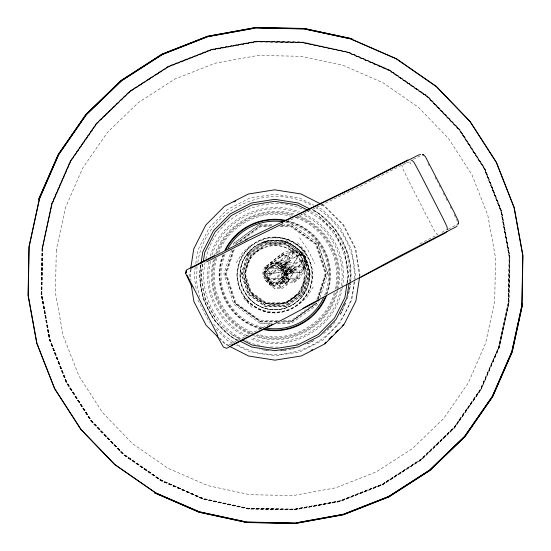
<?xml version="1.0" encoding="UTF-8"?>
<svg xmlns="http://www.w3.org/2000/svg" width="551" height="551" viewBox="0 0 551 551"><rect width="100%" height="100%" fill="white"/><g stroke="black" fill="none" stroke-linecap="round" stroke-linejoin="round"><path stroke-width="0.41" stroke-dasharray="2.75 2.07" d="M196.982 266.367L196.7 281.864L199.469 297.106M346.923 283.806C350.312 254.555 334.243 223.995 307.465 211.37M350.491 282.573C353.542 253.398 337.756 223.871 312.245 209.58M350.753 281.775L350.705 284.247L348.087 296.335M350.767 280.948C353.377 252.2 337.37 223.444 312.362 209.366M354.066 282.05C350.629 338.197 285.638 372.51 237.02 344.54M354.128 278.606C355.96 250.085 339.988 221.722 315.399 207.438M190.591 269.246L189.668 275.19L190.212 278.579M191.121 269.281L190.205 275.19L191.018 280.245M195.268 266.849L193.973 275.176L196.514 290.99M195.784 263.516L197.857 250.188L209.277 227.611L227.129 209.669L249.658 198.126L274.646 194.124L299.641 198.043L313.925 205.296M202.809 264.191C196.769 293.222 213.816 326.977 240.746 339.354M202.892 264.204L201.184 275.163L204.848 297.898L215.345 318.388M347.254 282.415L348.439 274.825L344.774 252.089L334.278 231.599L317.968 215.345M347.337 282.422L348.521 274.825L344.857 252.062L334.347 231.551L318.017 215.276L308.877 210.634M349.417 281.499L350.457 274.818L346.696 251.463L335.91 230.408L319.153 213.705L311.618 209.883M354.617 281.471L351.765 299.799L340.346 322.376L322.493 340.318L299.964 351.862L274.97 355.863L249.975 351.937L236.448 345.071M354.748 280.638L355.65 274.811L351.634 249.844L340.105 227.343L322.197 209.497L316.935 206.825M359.156 276.485L359.417 274.797L355.209 248.673L343.149 225.125L324.401 206.446L321.357 204.896M359.693 276.492L359.955 274.797L355.719 248.508L343.583 224.808L324.718 206.012L321.653 204.455M197.85 262.379C204.951 210.489 266.849 180.184 312.403 205.771M201.232 263.564C195.75 293.752 211.467 325.903 238.08 340.952M205.13 262.331C198.759 291.837 214.311 323.719 240.491 338.307L242.013 338.968M205.833 259.087C213.933 216.66 265.692 190.887 304.428 210.041M209.07 261.918C202.141 291.376 218.575 324.312 246.159 336.668M210.303 256.208C220.111 219.388 264.246 197.306 299.482 211.997M210.585 261.394C203.285 290.714 219.759 323.83 247.502 335.766M213.506 259.879C205.22 289.247 221.95 323.148 250.395 334.257M214.518 259.28C205.847 288.738 222.707 322.982 251.497 333.796M215.675 257.902C206.267 287.643 223.141 322.707 252.565 333.348M216.701 258.323C207.431 287.725 224.353 322.28 253.488 332.563M334.299 292.677C325.841 324.677 288.882 344.485 257.482 334.12M335.029 289.316C342.929 259.728 324.16 226.716 295.143 217.404M335.325 293.098C326.564 325.965 288.428 345.911 256.305 334.98M336.365 288.311C343.5 259.094 325.324 226.681 296.941 216.998M336.482 291.72C328.603 325.91 289.096 347.082 256.05 335.786M337.184 288.483C344.416 258.874 325.999 226.027 297.23 216.212M337.667 290.301C330.538 326.612 287.698 349.465 253.474 335.6M337.846 289.475C345.553 259.59 327.363 225.965 298.298 215.737M340.415 289.606C333.665 328.52 287.374 353.232 251.249 337.398M341.283 285.611C346.352 256.429 328.975 224.966 301.252 214.256M342.102 288.263C336.062 329.071 287.505 355.457 249.989 338.342M342.281 287.45C348.384 257.847 331.261 225.263 303.312 213.664M348.549 293.056L349.072 290.646M349.244 289.84L350.464 284.22M347.564 298.752L347.915 297.141M277.181 321.612L260.347 321.681L235.098 303.436L225.421 273.833L233.19 249.803M266.099 303.808L285.666 303.808L301.493 292.264L307.52 273.633L301.438 255.037L285.57 243.576L265.981 243.632L250.154 255.175L244.127 273.806L250.216 292.402L266.078 303.863L285.666 303.808L301.48 292.257L307.52 273.633M231.682 249.727L223.892 273.833L233.865 304.338L259.879 323.134L271.705 323.1L259.893 323.1M233.273 244.926L233.762 243.301L259.686 224.395L274.04 224.388M233.321 249.879L225.573 273.833L235.229 303.346L260.396 321.529L277.181 321.481M234.258 249.631L226.433 273.833L235.924 302.836L260.664 320.71L278.462 320.661M242.647 273.806L248.956 254.3L265.52 242.22L286.024 242.165L302.637 254.163L309.001 273.633L302.699 293.132L286.127 305.22L265.623 305.275L249.018 293.277L242.764 273.806M249.024 254.355L242.736 273.806L249.086 293.228L265.651 305.192L286.093 305.109L302.623 293.084L308.911 273.633L302.637 254.163M265.548 242.302L285.997 242.247L305.447 256.298L307.472 262.49L305.461 268.695L299.42 278.565L294.151 282.401L279.109 283.751L272.573 283.765L267.283 279.942L265.258 273.744L267.269 267.538L272.545 263.688L279.061 263.715L294.144 262.359L300.164 252.489C286.3 244.665 275.101 260.623 264.714 267.035L262.703 273.241L264.728 279.44L269.88 285.005L275.163 288.82L281.692 288.793L286.968 284.95L288.979 278.744L286.954 272.552L281.809 266.987L283.834 273.186L288.979 278.744M279.646 257.51L284.516 255.278L289.606 257.262L287.891 262.558L289.619 267.841L283.586 277.704L268.516 279.054L273.041 282.319L278.634 282.305L293.676 280.927L298.181 277.642L304.207 267.793L305.922 262.496L304.2 257.214C290.928 243.432 276.65 260.162 265.968 267.938L264.253 273.241L265.981 278.537L271.126 284.096L275.638 287.346L281.21 287.326L285.714 284.047L287.436 278.751L285.707 273.468L280.562 267.903L295.488 256.552L300.357 254.328L305.447 256.298L299.427 266.174L284.323 267.517L279.075 263.674L272.559 263.736L287.608 262.386L293.635 252.51L288.538 250.519M273.041 282.319L288.097 280.955L294.131 271.099L289.619 267.841L284.53 265.878L279.66 268.103L264.728 279.44M291.293 225.779L316.55 243.997L326.233 273.606L317.948 299.234L326.233 273.606M285.714 284.047L280.576 278.489L282.291 273.193L295.97 262.751L300.846 260.533L305.922 262.496L299.896 272.346L284.846 273.695L283.131 278.999L278.634 282.305M286.968 284.95L281.83 279.398L283.834 273.186L297.519 262.751L302.389 260.527L307.472 262.49L301.445 272.366L286.389 273.682L284.344 279.874L279.088 283.703L284.344 279.874L299.42 278.565M284.385 279.901L286.389 273.689L284.364 267.49L279.068 263.667M316.866 299.42L325.214 273.606L315.73 244.603L290.99 226.73L279.123 226.764M317.81 299.159L326.075 273.606L316.426 244.093L291.252 225.91L280.342 225.938M277.614 323.086L291.968 323.044L317.886 304.138L318.636 301.707M319.966 297.712L327.762 273.606L317.782 243.101L291.768 224.305L284.164 224.36M265.306 273.751L267.269 267.531L282.332 266.236L287.608 262.386M269.88 285.005L267.855 278.82L269.873 272.614L275.149 268.771L281.671 268.743L286.954 272.552M271.126 284.096L269.405 278.82L271.12 273.523L275.624 270.238L281.203 270.217L285.707 273.468M267.325 279.922L272.573 283.765L287.629 282.429L293.655 272.566L288.366 268.75L286.341 262.558L288.359 256.353L283.262 254.369L278.4 256.601M211.963 254.996C222.59 220.111 264.239 199.441 298.249 212.948M214.394 255.781C224.464 222.948 262.696 203.374 295.219 214.394M216.212 253.77C226.551 223.162 262.586 205.103 293.332 214.869M217.328 253.308C227.646 223.809 262.448 206.35 292.299 215.503M218.781 252.702C229.092 224.636 262.31 207.975 290.997 216.336M341.751 311.487L344.051 306.218M344.375 305.461L345.36 303.202M345.587 303.291L341.634 312.362L340.222 314.394M224.188 254.397C210.751 283.62 230.38 321.936 261.945 328.114M325.806 294.861C338.617 265.41 318.609 227.322 286.864 221.75M313.175 286.899L306.997 297.134L297.437 305.695M236.338 262.834L242.619 252.537L251.766 244.251M282.332 266.236L288.359 256.353M289.606 257.262L280.321 272.442L265.258 273.744M269.405 278.82L264.253 273.241L277.931 262.813L282.801 260.582L287.891 262.558L281.871 272.421L266.78 273.744L268.537 279.04L266.78 273.744L268.502 268.427L283.593 267.132L288.097 263.853L294.11 253.977L289.02 251.993M299.689 253.956L293.669 263.833L278.599 265.141L273.02 265.134L268.502 268.427L273.027 265.155L288.097 263.853M293.676 280.927L299.703 271.078C288.593 264.266 278.641 275.693 270.5 281.795L275.638 287.346M294.151 282.401L300.185 272.545C288.772 265.706 278.303 276.664 270.018 283.262L275.163 288.82M340.015 314.27L341.42 312.245M335.056 321.853L333.183 324.56L327.239 330.283M327.666 329.539L328.851 328.396M329.443 327.824L332.997 324.408M323.678 333.72L326.647 330.855M406.294 162.951L409.724 161.925L411.914 160.072M283.675 252.757L269.99 263.185L275.149 268.771M284.158 254.225L270.472 264.652L275.624 270.238M304.207 267.793L299.131 265.837L294.255 268.055L276.072 281.781L281.21 287.326M280.576 278.489L294.255 268.055M305.461 268.695L300.385 266.739L295.508 268.957L276.547 283.248L281.692 288.793M281.83 279.398L295.508 268.957M301.438 255.037L285.549 243.632L265.981 243.632M317.755 243.122L327.762 273.606M259.693 224.429L233.762 243.301M235.125 244.293L260.21 225.993L270.279 225.965M239.933 241.799L260.471 226.812L268.95 226.792M314.456 303.642L291.176 320.627L282.697 320.648M316.522 303.146L291.445 321.447L281.375 321.474M291.493 321.591L316.653 303.243L291.493 321.591L281.389 321.605M312.665 340.904L306.845 343.886M314.173 340.222L310.013 342.901L305.406 344.712M441.902 232.494L444.74 230.311L447.522 229.615M448.259 229.23L457.805 224.167M405.577 163.316L358.419 187.202L284.688 222.838M419.848 243.79L437.577 234.705L435.593 232.708L430.806 223.988L407.637 178.744L402.547 168.179L401.968 165.169M229.092 344.85L253.336 332.439M254.087 332.053L269.804 324.002M413.402 159.335L420.854 155.651M295.067 250.505L290.205 252.737L276.512 263.164L281.671 268.743M294.592 251.972L289.73 254.211L276.044 264.638L281.203 270.217M294.241 257.469L299.11 255.237L304.2 257.214L298.174 267.077L283.118 268.406L278.599 265.141L283.138 268.385L284.867 273.695L283.152 279.006L298.181 277.642M278.413 269.005L283.283 266.787L288.366 268.75L282.346 278.627L267.283 279.942M289.75 271.34L294.62 269.122M290.232 272.807L295.109 270.589M295.928 344.361L299.785 342.846M283.999 350.298L279.929 350.705M284.812 350.147L286.424 349.857M291.327 349.21L279.942 350.946M292.14 349.065L295.384 348.473M274.701 237.095C254.41 237.178 236.944 254.769 236.951 275.045C237.068 295.343 254.617 312.858 274.921 312.892C295.212 312.81 312.679 295.219 312.672 274.942C312.555 254.645 295.005 237.13 274.701 237.095A37.909 37.909 0 0 1 305.371 252.675M271.946 225.827L260.162 225.848L235.015 244.21M282.036 225.8L291.3 225.758M277.614 323.051L291.968 323.044M270.507 346.978L278.799 347.137M269.225 350.746L266.753 350.705L259.5 349.134M259.9 345.339L253.412 343.941L248.852 341.951M264.37 349.94L266.78 350.464M289.048 269.136L294.131 271.099M288.572 270.61L293.655 272.566M286.341 262.558L281.258 260.582L276.388 262.813L262.703 273.241L267.855 278.82M245.815 340.628L248.095 341.62M231.654 334.643L240.022 338.893M238.004 340.105L230.47 336.282L213.712 319.58L202.926 298.525L199.166 275.169L200.853 264.308C195.777 294.386 211.488 326.185 237.963 341.159M232.687 343.163L227.425 340.49L215.482 328.589M229.023 345.477L225.214 343.542L219.773 338.121M228.734 345.925L224.898 343.976L219.422 338.521M233.479 342.095L224.278 335.717L212.59 323.113M235.098 303.436L260.347 321.681M248.956 254.3L265.52 242.22M287.436 278.751L282.291 273.193L280.562 267.903M265.968 267.938L271.12 273.523M264.714 267.035L269.873 272.614M243.721 298.243L252.055 307.479M297.636 242.674L306.032 252.048M299.627 237.798L308.016 250.161L314.897 263.592M428.024 163.619L429.222 165.817M434.953 176.912L437.611 182.105M439.126 185.06L440.263 187.278M443.286 193.187L444.423 195.405M445.938 198.36L447.081 200.598M450.139 206.563L451.283 208.801M197.988 300.143L209.518 322.645M454.251 214.766L456.021 218.492M456.373 219.236L457.433 221.474M409.724 161.925L410.715 164.184M287.925 220.848A55.713 55.713 0 0 1 327.301 293.662M260.892 328.94A55.713 55.713 0 0 1 222.9 254.769M274.921 312.892A37.909 37.909 0 0 1 244.251 297.313M286.176 221.034A55.141 55.141 0 0 1 326.192 295.012M261.835 328.589A55.141 55.141 0 0 1 223.43 254.975M285.618 222.287A53.798 53.798 0 0 1 324.567 295.46M263.171 327.521A53.798 53.798 0 0 1 225.056 254.528M41.972 248.336L41.118 294.42L49.356 339.767L66.196 382.676L91.163 421.419L123.148 454.609L161.037 480.858L203.285 499.282L248.336 509.028L294.42 509.882L339.774 501.644L382.676 484.804L421.419 459.837L454.609 427.851L480.858 389.963L499.282 347.715L509.028 302.664L509.882 256.58L501.644 211.226L484.804 168.324L459.837 129.581L427.851 96.391L389.963 70.142L347.715 51.718L302.664 41.972L256.58 41.118L211.233 49.356L168.324 66.196L129.581 91.163L96.391 123.148L70.142 161.037L51.718 203.285L41.972 248.336M42.2 248.363L41.346 294.399L49.576 339.705L66.402 382.573L91.342 421.281L123.293 454.437L161.147 480.658L203.353 499.068L248.363 508.8L294.399 509.654L339.705 501.424L382.573 484.598L421.281 459.658L454.437 427.707L480.658 389.853L499.068 347.647L508.8 302.637L509.654 256.601L501.424 211.295L484.598 168.427L459.658 129.719L427.707 96.563L389.853 70.342L347.647 51.932L302.637 42.2L256.601 41.346L211.295 49.576L168.427 66.402L129.719 91.342L96.563 123.293L70.342 161.147L51.932 203.353L42.2 248.363M42.324 248.377L41.463 294.392L49.693 339.678L66.513 382.518L91.438 421.205L123.369 454.348L161.209 480.548L203.395 498.951L248.377 508.676L294.392 509.537L339.678 501.307L382.518 484.487L421.205 459.562L454.348 427.631L480.548 389.791L498.951 347.605L508.676 302.623L509.537 256.608L501.307 211.322L484.487 168.482L459.562 129.795L427.631 96.652L389.791 70.452L347.605 52.049L302.623 42.324L256.608 41.463L211.322 49.693L168.482 66.513L129.795 91.438L96.652 123.369L70.452 161.209L52.049 203.395L42.324 248.377M42.413 248.384L41.552 294.386L49.776 339.65L66.588 382.477L91.507 421.15L123.431 454.279L161.25 480.472L203.422 498.862L248.384 508.587L294.386 509.448L339.65 501.224L382.477 484.412L421.15 459.493L454.279 427.569L480.472 389.75L498.862 347.578L508.587 302.616L509.448 256.614L501.224 211.35L484.412 168.523L459.493 129.85L427.569 96.721L389.75 70.528L347.578 52.138L302.616 42.413L256.614 41.552L211.35 49.776L168.523 66.588L129.85 91.507L96.721 123.431L70.528 161.25L52.138 203.422L42.413 248.384M42.551 248.405L41.697 294.372L49.914 339.616L66.712 382.408L91.618 421.06L123.52 454.169L161.319 480.348L203.464 498.731L248.405 508.449L294.372 509.303L339.616 501.086L382.415 484.288L421.06 459.382L454.176 427.48L480.348 389.681L498.731 347.536L508.449 302.595L509.31 256.628L501.086 211.384L484.288 168.585L459.382 129.94L427.48 96.824L389.681 70.652L347.536 52.269L302.595 42.551L256.628 41.697L211.384 49.914L168.592 66.712L129.94 91.618L96.831 123.52L70.652 161.319L52.269 203.464L42.551 248.405M42.758 248.425L41.904 294.358L50.113 339.554L66.905 382.311L91.783 420.93L123.658 454.01L161.422 480.162L203.526 498.531L248.425 508.242L294.358 509.096L339.554 500.887L382.311 484.095L420.93 459.217L454.01 427.342L480.162 389.578L498.531 347.474L508.242 302.575L509.096 256.642L500.887 211.446L484.095 168.689L459.217 130.07L427.342 96.99L389.578 70.838L347.474 52.469L302.575 42.758L256.642 41.904L211.446 50.113L168.689 66.905L130.07 91.783L96.99 123.658L70.838 161.422L52.469 203.526L42.758 248.425M56.278 250.002L55.479 293.263L63.207 335.834L79.02 376.106L102.458 412.479L132.481 443.638L168.048 468.274L207.713 485.576L250.002 494.722L293.263 495.521L335.834 487.793L376.113 471.98L412.479 448.542L443.638 418.519L468.274 382.952L485.576 343.287L494.722 300.998L495.521 257.737L487.793 215.165L471.98 174.887L448.542 138.521L418.519 107.362L382.952 82.726L343.287 65.424L300.998 56.278L257.737 55.479L215.165 63.207L174.894 79.02L138.521 102.458L107.362 132.481L82.726 168.048L65.424 207.713L56.278 250.002M241.669 264.28C236.007 282.064 246.4 302.347 264.143 308.147C281.905 313.843 302.196 303.449 307.954 285.707C313.609 267.924 303.222 247.64 285.48 241.841C267.717 236.145 247.427 246.538 241.669 264.28M246.772 265.926C241.985 280.976 250.774 298.139 265.789 303.05C280.817 307.864 297.981 299.076 302.85 284.061C307.637 269.012 298.842 251.848 283.834 246.938C268.805 242.123 251.642 250.912 246.772 265.926M247.805 253.474L241.228 273.806L247.874 294.117L265.189 306.625L286.568 306.563L303.842 293.965L310.42 273.633L303.78 253.322L286.458 240.815L265.079 240.877L247.805 253.474M248.15 253.722L241.655 273.806L248.212 293.869L265.32 306.225L286.437 306.163L303.505 293.717L309.999 273.633L303.436 253.57L286.327 241.214L265.21 241.276L248.15 253.722M250.567 255.471L244.644 273.806L250.622 292.106L266.236 303.381L285.508 303.325L301.08 291.968L307.01 273.633L301.025 255.333L285.411 244.059L266.14 244.114L250.567 255.471M251.042 255.816L245.223 273.799L251.091 291.761L266.415 302.83L285.328 302.774L300.612 291.624L306.432 273.633L300.557 255.678L285.239 244.61L266.326 244.665L251.042 255.816M265.885 266.539L263.55 273.751L265.906 280.955L272.049 285.39L279.632 285.37L285.762 280.9L288.097 273.682L285.742 266.484L279.598 262.049L272.015 262.069L265.885 266.539M266.532 267.008L264.349 273.751L266.553 280.487L272.297 284.633L279.385 284.612L285.122 280.431L287.298 273.689L285.101 266.953L279.357 262.806L272.263 262.827L266.532 267.008M246.814 300.267A37.723 37.723 0 0 0 310.702 286.603A37.723 37.723 0 0 0 266.918 238.108A37.723 37.723 0 0 0 246.814 300.267M252.854 294.819A29.582 29.582 0 0 0 302.954 284.096A29.582 29.582 0 0 0 268.626 246.07A29.582 29.582 0 0 0 252.854 294.819M249.08 298.236A34.672 34.672 0 0 0 307.802 285.659A34.672 34.672 0 0 0 267.552 241.09A34.672 34.672 0 0 0 249.08 298.236M247.241 299.902A37.158 37.158 0 0 0 310.165 286.417A37.158 37.158 0 0 0 267.028 238.666A37.158 37.158 0 0 0 247.241 299.902M248.962 298.339A34.83 34.83 0 0 0 307.954 285.707A34.83 34.83 0 0 0 267.517 240.939A34.83 34.83 0 0 0 248.962 298.339"/><path stroke-width="0.83" d="M521.88 304.159L522.782 255.54L514.09 207.693L496.32 162.428L469.982 121.551L436.24 86.528L396.265 58.84L351.69 39.403M522.017 304.173L522.92 255.526L514.221 207.651L496.444 162.366L470.086 121.461L436.33 86.424L396.327 58.723L351.731 39.273M192.03 286.919L185.611 273.296L186.527 269.914L214.435 255.623M190.722 268.399L193.759 248.866L205.792 225.09L224.588 206.191L248.322 194.035L274.639 189.82L300.97 193.952L320.889 204.063M200.984 263.474L202.802 251.786L213.492 230.655L230.194 213.871L251.277 203.071L274.66 199.324L298.05 202.995L310.11 209.118M203.285 261.677L204.724 252.399L215.124 231.84L231.386 215.496L251.903 204.993L274.667 201.342L297.43 204.917L308.078 210.324M346.861 284.943L344.898 297.588L334.491 318.147L318.237 334.491L297.719 344.995L274.956 348.645L252.193 345.071L242.302 340.05M349.155 283.173L346.82 298.208L336.131 319.332L319.428 336.124L298.346 346.916L274.963 350.663L251.573 346.992L240.264 341.255M359.562 277.346L355.863 301.121L343.831 324.897L325.028 343.796L301.301 355.953L274.977 360.168L248.653 356.036L229.498 346.31M39.273 199.269L28.983 246.827L28.08 295.474L36.779 343.349L54.556 388.634L80.914 429.539L114.67 464.576L154.673 492.277M39.403 199.31L29.12 246.841L28.218 295.46L36.91 343.307L54.68 388.572L81.018 429.449L114.76 464.472L154.735 492.16M351.745 39.231L351.862 38.756L304.235 28.452L255.485 27.55L207.507 36.263L162.125 54.081L121.13 80.494L86.018 114.326L58.254 154.411L38.777 199.076L39.231 199.255L58.681 154.652L86.39 114.642L121.434 80.88L162.345 54.521L207.644 36.731L255.526 28.039L304.18 28.941L351.786 39.1L304.193 28.804L292.237 28.583M320.703 518.519L343.397 514.4L388.717 496.603L429.649 470.23L464.713 436.447L492.436 396.417L511.9 351.786L522.196 304.193L511.769 351.745L492.318 396.348L464.61 436.358L429.566 470.12L388.655 496.479L343.356 514.269L295.474 522.961L246.82 522.059L199.255 511.769L154.583 492.436L199.214 511.9L246.807 522.196L258.763 522.417M522.059 304.18L522.541 304.269L512.237 351.896L492.746 396.589L464.982 436.674L429.87 470.506L388.882 496.919L343.493 514.737L295.515 523.45L246.765 522.541L199.104 512.237L154.445 492.759L154.652 492.318M351.862 38.756L304.221 28.59L255.492 27.688L207.548 36.394L162.187 54.205L121.22 80.604L86.121 114.415L58.378 154.48L38.777 199.076M185.611 273.296L186.169 272.284L186.114 270.672M154.445 492.759L199.145 512.106L246.779 522.41L295.508 523.312L343.452 514.606L388.813 496.795L429.78 470.396L464.879 436.585L492.622 396.52L512.106 351.855L522.541 304.269M458.122 224.009L458.59 223.217L458.274 220.91L454.045 212.094L425.379 156.67L423.574 154.831L422.658 154.755M191.638 268.296L192.12 267.6L247.172 239.458M457.805 224.167L458.59 223.217M324.711 343.363L325.916 342.15M328.933 339.12L331.943 336.089M335.559 332.46L337.97 330.035M342.192 325.793L343.397 324.58M185.659 272.724L186.107 272.311M446.916 231.565L445.408 232.887L360.919 277.215M457.165 225.862L455.539 227.15L397.698 257.035L302.864 308.298M319.738 299.737L285.583 318.058L226.654 348.287L223.871 347.344M234.037 201.948L235.559 201.17M206.653 261.794L248.012 240.67L282.925 223.623M408.022 159.88L358.088 185.184L245.491 239.768M272.786 324.119L231.806 345.105L230.959 345.084M311.026 350.374L312.541 349.596M282.064 222.425L360.54 184.475L418.602 155.01L420.599 154.445M230.297 32.481L207.603 36.6L162.283 54.397L121.351 80.77L86.287 114.553L58.564 154.583L39.231 199.255M231.978 32.172L254.672 28.053M296.328 522.947L319.022 518.828M422.348 154.914L423.574 154.831M262.345 28.025L281.134 28.377M269.866 522.623L288.655 522.975M218.21 337.308L206.04 325.18L193.897 301.48L191.169 284.516M411.838 160.114L413.994 162.325L419.6 172.615L442.77 217.865L447.033 226.847L447.446 229.657M223.375 347.047L217.08 335.848M217.776 335.49L187.12 275.245M326.412 295.99A55.713 55.713 0 0 1 263.33 329.512M224.932 250.175A55.713 55.713 0 0 1 285.473 220.31M325.565 296.541A55.141 55.141 0 0 1 264.26 329.119M225.82 249.693A55.141 55.141 0 0 1 284.543 220.717M323.54 297.788A53.798 53.798 0 0 1 266.519 328.148M228.031 248.418A53.798 53.798 0 0 1 282.264 221.709"/></g></svg>
